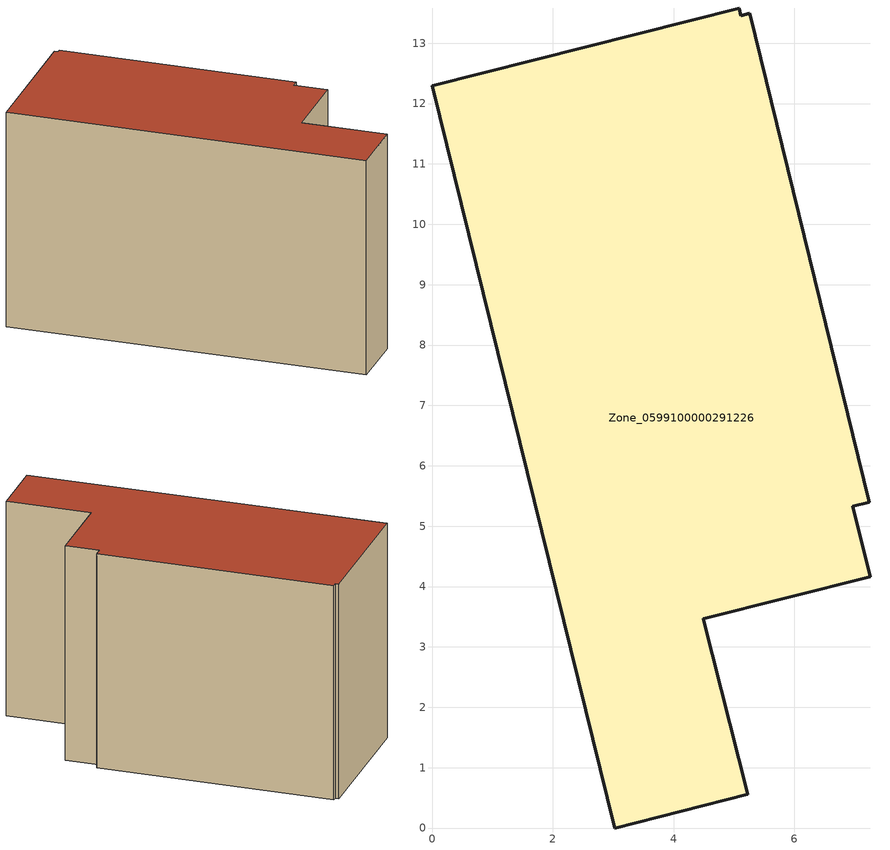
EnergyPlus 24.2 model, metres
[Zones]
Zone_0599100000291226
 floor ground (C_G): 5.12,13.46 5.26,13.49 7.24,5.4 6.97,5.33 7.26,4.16 4.5,3.47 5.23,0.56 3.03,0 0,12.3 5.09,13.58 z0
 wall outside (C_F): 3.03,0 5.23,0.56 4.5,3.47 7.26,4.16 6.97,5.33 7.24,5.4 5.26,13.49 5.12,13.46 5.09,13.58 0,12.3 3.03,0 z0:7.84
 roof outside (C_R): 5.09,13.58 0,12.3 3.03,0 5.23,0.56 4.5,3.47 7.26,4.16 6.97,5.33 7.24,5.4 5.26,13.49 5.12,13.46 z7.84
[BUILDING]
Pand.0599100000291226: North Axis=0; Terrain=City; Loads Convergence Tolerance Value=0.04; Temperature Convergence Tolerance Value=0.4; Solar Distribution=FullExterior; Maximum Number of Warmup Days=25; Minimum Number of Warmup Days=1
[Site:Location]
Rotterdam.The.Hague.AP_ZH_NLD Design_Conditions: Latitude=51.96; Longitude=4.45; Time Zone=1; Elevation=-4.5
[SITE:GROUNDTEMPERATURE:BUILDINGSURFACE]
18, 18, 18, 18, 18, 18, 18, 18, 18, 18, 18, 18
[MATERIAL] Thermal Absorptance=0.9; Solar Absorptance=0.7; Visible Absorptance=0.7
Name | Roughness | Thickness | Conductivity | Density | Specific Heat
G.TI.1975-1991 | MediumSmooth | 0.15 | 0.288461 | 540 | 1210
F.TI.1975-1991 | Rough | 0.3 | 0.230769 | 1920 | 840
R.TI.1975-1991 | MediumRough | 0.2 | 0.153846 | 1500 | 1000
[CONSTRUCTION]
C_G: G.TI.1975-1991
C_F: F.TI.1975-1991
C_R: R.TI.1975-1991
[ZONE]
Zone_0599100000291226: Type=1; Multiplier=1; Ceiling Height=Autocalculate; Volume=Autocalculate; Floor Area=autocalculate; Part of Total Floor Area=Yes
[ZONEINFILTRATION:DESIGNFLOWRATE]
Infil_Zone_0599100000291226: Zone or ZoneList or Space or SpaceList=Zone_0599100000291226; Schedule=AlwaysOn; Design Flow Rate Calculation Method=Flow/Area; Flow Rate per Floor Area=0.003; Constant Term Coefficient=1; Temperature Term Coefficient=0; Velocity Term Coefficient=0; Velocity Squared Term Coefficient=0
[HVACTEMPLATE:ZONE:IDEALLOADSAIRSYSTEM]
Zone_0599100000291226: Maximum Heating Supply Air Temperature=50; Minimum Cooling Supply Air Temperature=13; Maximum Heating Supply Air Humidity Ratio=0.0156; Minimum Cooling Supply Air Humidity Ratio=0.0077; Heating Limit=NoLimit; Cooling Limit=NoLimit; Dehumidification Control Type=ConstantSensibleHeatRatio; Cooling Sensible Heat Ratio=0.7; Dehumidification Setpoint=60; Humidification Control Type=None; Humidification Setpoint=30; Outdoor Air Method=None; Outdoor Air Flow Rate per Person=0.00944; Outdoor Air Flow Rate per Zone Floor Area=0; Outdoor Air Flow Rate per Zone=0; Demand Controlled Ventilation Type=None; Outdoor Air Economizer Type=NoEconomizer; Heat Recovery Type=None; Sensible Heat Recovery Effectiveness=0.7; Latent Heat Recovery Effectiveness=0.65
[ZONECONTROL:THERMOSTAT]
ThermostatControl_Zone_0599100000291226: Zone or ZoneList=Zone_0599100000291226; Control Type Schedule=DualSetpointControlType; Control 1=Thermostat_Zone_0599100000291226; Temperature Difference Between Cutout And Setpoint=0
[THERMOSTATSETPOINT:DUALSETPOINT]
Thermostat_Zone_0599100000291226: Heating Setpoint Temperature Schedule=HeatingSetpoint_Zone_0599100000291226; Cooling Setpoint Temperature Schedule=CoolingSetpoint_Zone_0599100000291226
[SCHEDULE:COMPACT]
HeatingSetpoint_Zone_0599100000291226: Through: 12/31, For: AllDays, Until: 24:00, 21
CoolingSetpoint_Zone_0599100000291226: Through: 12/31, For: AllDays, Until: 24:00, 24
DualSetpointControlType: Through: 12/31, For: AllDays, Until: 24:00, 4
AlwaysOn: Through: 12/31, For: AllDays, Until: 24:00, 1
